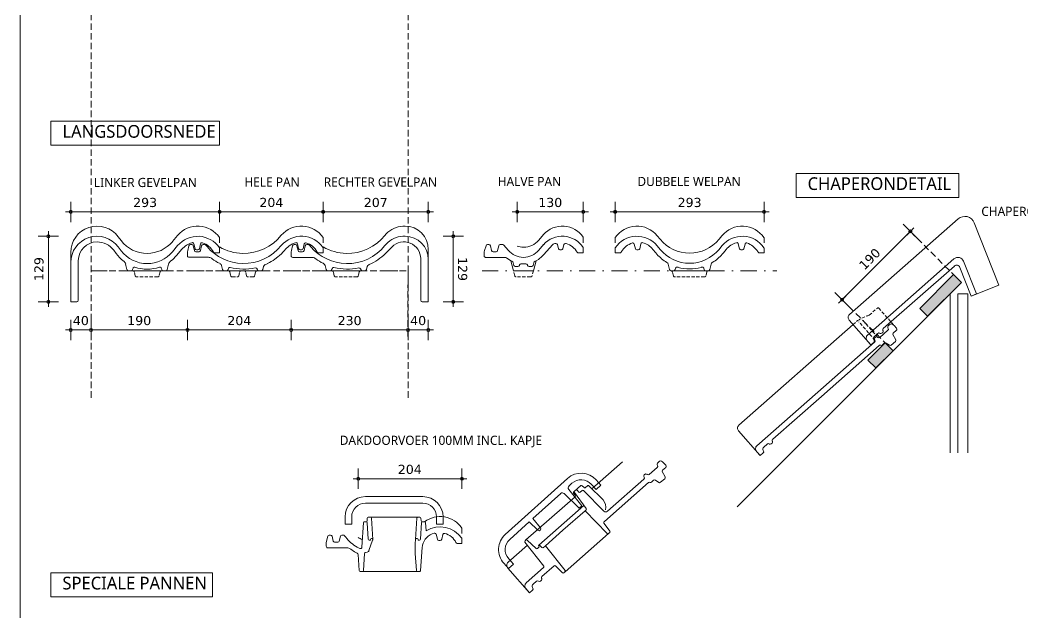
# Model space of a CAD drawing. Header units: millimetres. Extents: x -435 to 27166, y -19117 to 26500.
# Drawn here: x 16236 to 18210, y 18336 to 19503 of the extents above; entities that cross this region are included whole.
import ezdxf

# ---------------------------------------------------------------- set-up
doc = ezdxf.new("R2010")
doc.units = ezdxf.units.MM
for name, pattern in [('IMPORT-DASHDOT', [63.5, 31.75, -15.875, 0, -15.875]), ('IMPORT-DASHED _6_', [19.05, 12.7, -6.35]), ('IMPORT-DASHED2 _3_', [9.525, 6.35, -3.175])]:
    doc.linetypes.add(name, pattern=pattern)
for name, color, linetype, lineweight in [('ARCERING', 250, 'Continuous', 13), ('Dakpannen', 5, 'Continuous', 13), ('Hulplijnen', 10, 'IMPORT-DASHED _6_', 13), ('Maatvoering', 4, 'Continuous', 13), ('Maatvoering2', 250, 'Continuous', 13), ('Niet printen', 250, 'Continuous', 13), ('NL_MKT_TEC_CAD_OVH Klassiek_dwg', 8, 'Continuous', 13), ('TEKST', 250, 'Continuous', 13)]:
    doc.layers.add(name, color=color, linetype=linetype, lineweight=lineweight)
doc.styles.add('Trebuchet MS_1', font='trebuc.ttf', dxfattribs={"height": 25})
doc.styles.add('Trebuchet MS_2', font='trebuc.ttf', dxfattribs={"height": 18})
doc.styles.add('Verdana', font='verdana.ttf', dxfattribs={"height": 18})

# ---------------------------------------------------------------- blocks, each defined once
blk = doc.blocks.new('NL_MKT_TEC_CAD_OVH Klassiek_dwg_BNOVH872A$2-3211366-Details Appartement')
at = {"layer": 'Dakpannen', "color": 250}
for p, q in [((7.1, -60), (10.4, -11.8)), ((12.5, -9.9), (15.4, -9.9)), ((17.4, -11.9), (19.5, -44.4)), ((122.5, -44.4), (124.6, -11.8)), ((126.6, -9.9), (130.6, -9.9)), ((132.6, -11.8), (133.7, -27.8)), ((-57.3, -36.4), (-54.6, -36.4)), ((-51.7, -38.7), (-49.4, -48.1)), ((-37.4, -48.1), (-35.2, -38.7)), ((-32.3, -36.4), (-29.2, -36.4)), ((-26.9, -37.5), (-24.6, -40.4)), ((155.7, -44.6), (153.3, -34.8)), ((166.6, -35.1), (164.3, -44.6)), ((-46.5, -50.4), (-40.4, -50.4)), ((21.5, -46.3), (22.8, -46.3)), ((25.9, -43.2), (26.8, -43.2)), ((114.6, -43.2), (116.2, -43.2)), ((119.3, -46.3), (120.5, -46.3)), ((161.4, -46.9), (158.6, -46.9)), ((-21.9, -61.4), (-60, -61.4)), ((-2.3, -60.2), (2.9, -62.5)), ((1.5, -106), (-0.5, -74.6)), ((12.4, -72.6), (10.1, -106.1)), ((17.7, -69.7), (13.8, -70.8)), ((8.1, -107.9), (3.5, -107.9)), ((120.7, -107.9), (116.5, -107.9))]:
    blk.add_line(p, q, dxfattribs=at)
at = {"layer": 'Dakpannen', "color": 10}
for p, q in [((17.4, -8), (17.7, -3)), ((25.8, -3), (28.4, -44.7)), ((112.6, -45.1), (115.2, -3)), ((117.3, -1.2), (121.3, -1.2)), ((123.3, -3.2), (123.6, -8)), ((125.6, -9.9), (126.6, -9.9)), ((204, -22.6), (204, -32.9)), ((8.1, -107.9), (116.5, -107.9))]:
    blk.add_line(p, q, dxfattribs=at)
at = {"layer": 'Dakpannen', "color": 10, "flags": 128}
blk.add_lwpolyline([(19.7, -1.2), (23.8, -1.2), (117.2, -1.2)], dxfattribs=at)
at = {"layer": 'Dakpannen', "color": 250, "flags": 128}
for points in [[(-63, -58.4), (-63, -50.8), (-60.2, -38.7)], [(28.4, -44.7), (28.4, -46), (28.2, -46.6), (21.1, -66.6)], [(114.5, -106.1), (112.3, -72.5), (112.3, -52.9), (112.6, -45.1)], [(126.3, -56.5), (125.7, -60.9), (122.8, -106)], [(204, -42.6), (204, -52.9), (194.9, -52.9)], [(-2.1, -72.2), (-7.4, -69.2), (-14.8, -64.2), (-16, -63.4)]]:
    blk.add_lwpolyline(points, dxfattribs=at)
at = {"layer": 'Dakpannen', "color": 10}
for centre, radius, start, end in [((161.1, -51.8), 51.9, 34.2793, 126.2749), ((15.4, -7.9), 2, 270.0769, 356.3992), ((19.7, -3.2), 2, 90, 176.3958), ((23.8, -3.2), 2, 3.5398, 90), ((117.2, -3.2), 2, 86.3308, 176.3309), ((121.3, -3.2), 2, 360, 90), ((125.6, -7.9), 2, 183.6025, 270), ((47.5, 41.4), 95.1, 240.0248, 245.4251)]:
    blk.add_arc(centre, radius, start, end, dxfattribs=at)
at = {"layer": 'Dakpannen', "color": 250}
for centre, radius, start, end in [((12.4, -11.9), 2, 86.1907, 176.1907), ((15.4, -11.9), 2, 360, 90), ((126.6, -11.9), 2, 90, 176.315), ((130.6, -11.9), 2, 3.6042, 90), ((-57.3, -39.4), 3, 90, 166.4286), ((-54.6, -39.4), 3, 13.5716, 90), ((-32.3, -39.4), 3, 90, 166.4286), ((-29.2, -39.4), 3, 39.0213, 90), ((157, -63.1), 31.3, 103.3812, 167.7528), ((161.1, -71.8), 51.8, 34.2098, 121.9675), ((150.4, -35.6), 3, 13.6579, 103.658), ((169.5, -35.8), 2.96, 78.0215, 168.0206), ((161.8, -65.4), 33.6, 25.1753, 75.5787), ((-60, -58.4), 3, 180, 270.0001), ((-46.5, -47.4), 3, 193.5714, 270), ((-40.4, -47.4), 3, 270, 346.428), ((42.4, 12.6), 85.4, 218.3215, 238.3959), ((21.5, -44.3), 2, 183.6832, 270), ((22.8, -44.7), 1.56, 269.9999, 0), ((25.9, -44.7), 1.56, 90.0001, 179.9999), ((26.8, -44.7), 1.56, 360, 90.0001), ((114.6, -45.2), 2, 87.2537, 177.2538), ((116.2, -44.7), 1.56, 360, 90), ((119.3, -44.7), 1.56, 180, 270.0001), ((120.5, -44.3), 2, 270, 356.317), ((158.6, -43.9), 3, 193.6579, 270), ((161.4, -43.9), 3, 270, 346.4286), ((194.9, -49.9), 3, 204.7141, 269.9999), ((-21.9, -71.4), 10, 53.3125, 90), ((-3.5, -74.8), 3, 3.6487, 61.0863), ((4.2, -59.8), 3, 244.6111, 356.1327), ((14.3, -72.7), 2, 105.3425, 176.1434), ((16.4, -64.9), 5, 285.3432, 340.3645), ((3.5, -105.9), 2, 183.6008, 270), ((8.1, -105.9), 2, 270, 356.1469), ((116.5, -105.9), 2, 183.6359, 270), ((120.8, -105.9), 2, 266.4201, 356.4202)]:
    blk.add_arc(centre, radius, start, end, dxfattribs=at)
blk = doc.blocks.new('NL_MKT_TEC_CAD_OVH Klassiek_dwg_BNOVH000A$2-3211368-Details Appartement')
at = {"layer": 'Dakpannen', "color": 250}
for p, q in [((-62.5, -48.1), (-60.2, -38.7)), ((-57.3, -36.4), (-54.7, -36.4)), ((-51.7, -38.7), (-49.5, -48.1)), ((-37.5, -48.1), (-35.2, -38.7)), ((-32.3, -36.4), (-29.3, -36.4)), ((-27, -37.5), (-24.6, -40.4)), ((140.1, -36.6), (138.9, -37.5)), ((155.6, -43.9), (153.3, -34.8)), ((166.6, -35.1), (164.3, -44.6)), ((-63, -58.4), (-63, -52.8)), ((-46.5, -50.4), (-40.4, -50.4)), ((130.1, -45.3), (128, -47.9)), ((161.3, -46.9), (158.6, -46.9)), ((-22, -61.4), (-60, -61.4)), ((5.9, -85.6), (3.8, -77.2)), ((94.8, -73.6), (89.6, -75.9)), ((114.7, -60.7), (108.7, -65.3)), ((14.1, -87.9), (8.8, -87.9)), ((17.5, -83.4), (17, -85.6)), ((74.1, -85.6), (73.8, -84.4)), ((82.3, -87.9), (77, -87.9)), ((86.7, -79.3), (85.2, -85.6))]:
    blk.add_line(p, q, dxfattribs=at)
at = {"layer": 'Dakpannen', "color": 10}
for p, q in [((204, -22.6), (204, -32.9)), ((77, -87.9), (14.1, -87.9))]:
    blk.add_line(p, q, dxfattribs=at)
at = {"layer": 'Dakpannen', "color": 10, "linetype": 'IMPORT-DASHED2 _3_'}
for p, q in [((20.1, -90.2), (21.9, -97.6)), ((38.1, -97.6), (39.9, -90.2)), ((53, -97.6), (51.2, -90.2)), ((71, -90.2), (69.2, -97.6)), ((24.8, -99.9), (35.2, -99.9)), ((66.3, -99.9), (55.9, -99.9))]:
    blk.add_line(p, q, dxfattribs=at)
at = {"layer": 'Dakpannen', "color": 250, "flags": 128}
for points in [[(204, -42.6), (204, -52.9), (194.9, -52.9)], [(1.2, -73.9), (-0.4, -73.1), (-3.8, -71.3), (-7.5, -69.2), (-11.4, -66.7), (-14.7, -64.4), (-16, -63.4)]]:
    blk.add_lwpolyline(points, dxfattribs=at)
at = {"layer": 'Dakpannen', "color": 10}
for centre, radius, start, end in [((161.1, -51.8), 51.9, 34.2794, 139.5296), ((47.5, 41.4), 95, 268.8273, 321.2023), ((47.5, 41.4), 95.1, 240.0247, 268.8273)]:
    blk.add_arc(centre, radius, start, end, dxfattribs=at)
at = {"layer": 'Dakpannen', "color": 250}
for centre, radius, start, end in [((-57.3, -39.4), 3, 90, 166.4286), ((-54.7, -39.4), 3, 13.5714, 90), ((-32.3, -39.4), 3, 90, 166.4286), ((-29.3, -39.4), 3, 39.0213, 90), ((47.5, 21.4), 95, 268.8273, 321.2023), ((161.1, -71.8), 51.9, 34.2794, 139.5296), ((160, -70.1), 38.8, 122.8883, 140.3961), ((156.1, -61.4), 29.4, 102.6454, 122.8883), ((150.4, -35.5), 3, 13.5714, 103.5715), ((169.5, -35.8), 2.96, 78.0232, 168.0233), ((161.7, -65.4), 33.6, 25.1753, 75.5787), ((-43, -52.8), 20, 166.4283, 180), ((-60, -58.4), 3, 180, 270.0001), ((-46.5, -47.4), 3, 193.5714, 270), ((-40.4, -47.4), 3, 270, 346.428), ((47.5, 21.4), 95, 220.5734, 268.8274), ((64.3, 4.8), 82.6, 307.558, 320.396), ((158.6, -43.9), 3, 180, 270), ((161.3, -43.9), 3, 270, 346.4286), ((194.9, -49.9), 3, 204.7141, 269.9999), ((-22, -71.4), 10, 53.3125, 90), ((-1, -78.4), 5, 13.5704, 63.7315), ((91.6, -80.4), 5, 113.8303, 166.4278), ((67.4, -11.7), 67.6, 293.8314, 307.558), ((8.8, -84.9), 3, 193.5714, 270.0001), ((14.1, -84.9), 3, 269.9999, 346.4286), ((20.4, -84.1), 2.92, 74.7589, 166.4307), ((47.5, 21.4), 106, 255.5692, 268.949), ((47.5, 21.5), 106.1, 268.9402, 282.3241), ((70.9, -85.1), 3, 13.5714, 103.5709), ((77, -84.9), 3, 193.5714, 270.0001), ((82.3, -84.9), 3, 269.9999, 346.4286)]:
    blk.add_arc(centre, radius, start, end, dxfattribs=at)
at = {"layer": 'Dakpannen', "color": 10, "linetype": 'IMPORT-DASHED2 _3_'}
for centre, start, end in [((17.2, -90.9), 13.5714, 90), ((24.8, -96.9), 193.572, 270), ((35.2, -96.9), 270, 346.4286), ((42.8, -90.9), 90, 166.4286), ((48.2, -90.9), 13.5714, 90), ((55.9, -96.9), 193.5714, 270.0001), ((66.3, -96.9), 270, 346.428), ((73.9, -90.9), 90, 166.4286)]:
    blk.add_arc(centre, 3, start, end, dxfattribs=at)
blk = doc.blocks.new('NL_MKT_TEC_CAD_OVH Klassiek_dwg_BNOVH708A$2-3211370-Details Appartement')
at = {"layer": 'Dakpannen', "color": 10}
for p, q in [((160.1, -30.6), (170.5, -18.4)), ((53.5, -20.9), (59.2, -28.5)), ((253, -22.7), (253, -32.9)), ((-40, -149), (-40, -51.9)), ((142, -88), (79, -88))]:
    blk.add_line(p, q, dxfattribs=at)
at = {"layer": 'Dakpannen', "color": 250}
for p, q in [((160.1, -50.6), (170.5, -38.4)), ((204.7, -44.6), (202.3, -34.7)), ((215.7, -34.8), (213.3, -44.6)), ((49.5, -53.9), (44.7, -47.5)), ((53.5, -40.9), (59.2, -48.5)), ((178.9, -45.5), (168.5, -57.8)), ((210.4, -46.9), (207.6, -46.9)), ((-25, -67.9), (-25, -146)), ((64.5, -69.1), (63.5, -68.3)), ((70.8, -85.7), (68.2, -74.7)), ((152.8, -74.8), (150.2, -85.7)), ((157.3, -68.5), (156.6, -69.1)), ((79, -88), (73.8, -88)), ((82.7, -82.5), (81.9, -85.7)), ((139.1, -85.7), (138.3, -82.5)), ((147.2, -88), (142, -88))]:
    blk.add_line(p, q, dxfattribs=at)
at = {"layer": 'Dakpannen', "color": 10, "linetype": 'IMPORT-DASHED2 _3_'}
for p, q in [((86.8, -97.7), (85.1, -90.3)), ((135.9, -90.3), (134.2, -97.7)), ((131.2, -100), (89.8, -100))]:
    blk.add_line(p, q, dxfattribs=at)
at = {"layer": 'Dakpannen', "color": 250, "flags": 128}
for points in [[(253, -42.7), (253, -52.9), (243.7, -52.9)], [(-28, -149), (-40, -149), (-40, -71.9)]]:
    blk.add_lwpolyline(points, dxfattribs=at)
at = {"layer": 'Dakpannen', "color": 10}
for centre, radius, start, end in [((210.1, -51.9), 51.9, 34.2249, 139.767), ((11.9, -51.9), 51.9, 36.6085, 179.9854), ((110.5, 11.3), 65, 217.8294, 269.9986), ((110.5, 11.3), 65, 270, 319.7668)]:
    blk.add_arc(centre, radius, start, end, dxfattribs=at)
at = {"layer": 'Dakpannen', "color": 250}
for centre, radius, start, end in [((11.9, -71.9), 51.9, 36.6082, 179.9855), ((11.9, -67.9), 36.9, 90.0001, 179.9994), ((11.9, -71.9), 40.9, 36.5889, 90.0061), ((210.1, -71.9), 51.9, 34.2251, 139.7672), ((210.1, -71.9), 40.9, 106.0943, 139.7672), ((199.5, -35.4), 2.89, 13.5723, 104.0479), ((218.5, -35.4), 2.8, 74.833, 166.464), ((208.1, -67.9), 36.8, 26.7829, 72.5348), ((110.5, -8.7), 75.9, 216.571, 231.7583), ((110.5, -8.7), 65, 217.8292, 269.9986), ((110.5, -8.7), 65, 270, 319.7668), ((110.5, -8.7), 76, 308.0171, 319.7671), ((207.6, -43.9), 3, 193.5714, 270), ((210.4, -43.9), 3, 270.0022, 346.4309), ((243.7, -49.9), 3, 206.5036, 270), ((58.5, -77), 10, 13.5719, 52.7826), ((162.5, -77.1), 10, 126.3115, 166.4287), ((73.8, -85), 3, 193.5737, 270.0001), ((79, -85), 3, 270, 346.4258), ((85.3, -83.1), 2.63, 70.217, 166.4296), ((110.5, -8.7), 76, 251.3227, 270.0004), ((110.5, -8.7), 76, 269.9997, 288.6784), ((135.7, -83.1), 2.63, 13.5696, 109.7798), ((142, -85), 3, 193.572, 270), ((147.2, -85), 3, 269.9977, 346.4263), ((-28, -146), 3, 270, 0)]:
    blk.add_arc(centre, radius, start, end, dxfattribs=at)
at = {"layer": 'Dakpannen', "color": 10, "linetype": 'IMPORT-DASHED2 _3_'}
for centre, start, end in [((82.1, -91), 13.5691, 89.9978), ((89.8, -97), 193.5714, 270.0001), ((131.2, -97), 269.9977, 346.4257), ((138.9, -91), 90, 166.4286)]:
    blk.add_arc(centre, 3, start, end, dxfattribs=at)
blk = doc.blocks.new('NL_MKT_TEC_CAD_OVH Klassiek_dwg_BNOVH709A$2-3211371-Details Appartement')
at = {"layer": 'Dakpannen', "color": 10}
for p, q in [((157.1, 0), (161.1, 0)), ((121.6, -18.2), (124.2, -15.4)), ((207, -45.9), (207, -149)), ((77.1, -88), (14.1, -88))]:
    blk.add_line(p, q, dxfattribs=at)
at = {"layer": 'Dakpannen', "color": 250}
for p, q in [((-62.4, -48.2), (-60.2, -38.8)), ((-57.3, -36.5), (-54.6, -36.5)), ((-51.7, -38.8), (-49.4, -48.2)), ((-37.4, -48.2), (-35.2, -38.8)), ((-32.3, -36.5), (-29.2, -36.5)), ((-26.9, -37.6), (-24.6, -40.5)), ((121.6, -38.2), (124.2, -35.4)), ((157.1, -20), (161.1, -20)), ((-63, -58.5), (-63, -52.9)), ((-46.5, -50.5), (-40.4, -50.5)), ((135.5, -40.8), (122.7, -53.7)), ((-21.9, -61.5), (-60, -61.5)), ((5.9, -85.7), (3.9, -77.3)), ((90.4, -75.6), (89.6, -75.9)), ((192, -146), (192, -64)), ((14.1, -88), (8.8, -88)), ((17.6, -83.5), (17, -85.7)), ((74.1, -85.7), (73.8, -84.4)), ((82.3, -88), (77.1, -88)), ((86.8, -79.3), (85.2, -85.7))]:
    blk.add_line(p, q, dxfattribs=at)
at = {"layer": 'Dakpannen', "color": 10, "linetype": 'IMPORT-DASHED2 _3_'}
for p, q in [((21.9, -97.7), (20.1, -90.3)), ((71, -90.3), (69.2, -97.7)), ((66.3, -100), (24.8, -100))]:
    blk.add_line(p, q, dxfattribs=at)
at = {"layer": 'Dakpannen', "color": 250, "flags": 128}
for points in [[(1.2, -74), (-0.3, -73.2), (-3.8, -71.4), (-7.4, -69.3), (-11.4, -66.7), (-14.6, -64.4), (-16, -63.5)], [(207, -65.9), (207, -149), (195, -149)]]:
    blk.add_lwpolyline(points, dxfattribs=at)
at = {"layer": 'Dakpannen', "color": 10}
for centre, radius, start, end in [((161.1, -45.9), 45.9, 360, 90), ((47.6, 41.3), 95, 268.8273, 321.2022), ((159.2, -47.5), 47.5, 92.5496, 137.5497), ((47.6, 41.3), 95, 239.9402, 268.8274)]:
    blk.add_arc(centre, radius, start, end, dxfattribs=at)
at = {"layer": 'Dakpannen', "color": 250}
for centre, radius, start, end in [((-57.3, -39.5), 3, 89.9977, 166.4263), ((-54.6, -39.5), 3, 13.5714, 90), ((-32.3, -39.5), 3, 89.9977, 166.4263), ((-29.2, -39.5), 3, 39.0213, 90), ((47.6, 21.3), 95, 268.8273, 321.2022), ((159.2, -67.5), 47.5, 92.5496, 137.5497), ((159, -64), 33, 360, 135.3258), ((161.1, -65.9), 45.9, 360, 90), ((-43, -52.9), 20, 166.4283, 180), ((-60, -58.5), 3, 180, 270.0001), ((-46.5, -47.5), 3, 193.5691, 269.9978), ((-40.4, -47.5), 3, 270, 346.428), ((47.6, 21.3), 95, 220.5734, 268.8274), ((51.6, 16.7), 100.1, 292.8256, 315.3257), ((-21.9, -71.5), 10, 53.3125, 90), ((-1, -78.5), 5, 13.5691, 63.7301), ((91.6, -80.5), 5, 113.8303, 166.4278), ((8.8, -85), 3, 193.5714, 270.0001), ((14.1, -85), 3, 269.9977, 346.4263), ((20.4, -84.2), 2.92, 74.7579, 166.4346), ((47.6, 21.3), 106, 255.5692, 268.949), ((47.6, 21.4), 106.1, 268.9528, 282.3361), ((70.9, -85.2), 3, 13.5692, 103.1405), ((77.1, -85), 3, 193.5737, 270), ((82.3, -85), 3, 270, 346.4262), ((195, -146), 3, 180, 270)]:
    blk.add_arc(centre, radius, start, end, dxfattribs=at)
at = {"layer": 'Dakpannen', "color": 10, "linetype": 'IMPORT-DASHED2 _3_'}
for centre, start, end in [((17.2, -91), 13.5737, 90.0023), ((24.8, -97), 193.5714, 270.0001), ((66.3, -97), 269.9977, 346.4257), ((73.9, -91), 90, 166.4286)]:
    blk.add_arc(centre, 3, start, end, dxfattribs=at)
blk = doc.blocks.new('NL_MKT_TEC_CAD_OVH Klassiek_dwg_BNOVH801A$2-3211372-Details Appartement')
at = {"layer": 'Dakpannen', "color": 10}
for p, q in [((42.5, -27.6), (51.9, -16.5)), ((130, -22), (130, -32.9))]:
    blk.add_line(p, q, dxfattribs=at)
at = {"layer": 'Dakpannen', "color": 250}
for p, q in [((-58.6, -36.5), (-55.8, -36.5)), ((-52.9, -38.8), (-50.6, -48.2)), ((-38.6, -48.2), (-36.3, -38.8)), ((-33.4, -36.5), (-28.6, -36.5)), ((-26.4, -37.5), (-17.8, -47.6)), ((42.5, -47.6), (51.9, -36.5)), ((69.6, -36.7), (52.4, -56.1)), ((76.3, -34.1), (75.3, -34.1)), ((81.2, -44.6), (79.2, -36.4)), ((91.8, -36.4), (89.8, -44.6)), ((96.4, -34.4), (95.3, -34.1)), ((-47.7, -50.5), (-41.5, -50.5)), ((86.9, -46.9), (84.1, -46.9)), ((-24, -61.5), (-62.2, -61.5)), ((-6.7, -77.2), (-7.8, -72.5)), ((4.6, -76.5), (4.4, -77.2)), ((20.3, -77.2), (20.1, -76.5)), ((32.5, -72.5), (31.4, -77.2)), ((1.5, -79.5), (-3.8, -79.5)), ((28.5, -79.5), (23.2, -79.5))]:
    blk.add_line(p, q, dxfattribs=at)
at = {"layer": 'Dakpannen', "color": 10, "linetype": 'IMPORT-DASHED2 _3_'}
for p, q in [((-4.8, -97.7), (-7.3, -88)), ((32, -88), (29.4, -97.7)), ((25.8, -99.9), (-1.9, -100))]:
    blk.add_line(p, q, dxfattribs=at)
at = {"layer": 'Dakpannen', "color": 250, "flags": 128}
for points in [[(-65.2, -58.5), (-65.2, -50.5), (-64.5, -48.3), (-61.4, -38.6)], [(130, -42), (130, -52.9), (120.8, -52.9)], [(-10.5, -69.2), (-12.4, -68.3), (-15.3, -66.6), (-18.5, -64.4), (-20.9, -62.5)], [(17, -74.2), (12.3, -74.2), (7.4, -74.2)], [(44.6, -63.4), (41.7, -65.5), (37.1, -68.2), (35.2, -69.2)]]:
    blk.add_lwpolyline(points, dxfattribs=at)
at = {"layer": 'Dakpannen', "color": 10, "flags": 128}
blk.add_lwpolyline([(37.1, -68.2), (32, -88), (-7.3, -88), (-12.4, -68.3)], dxfattribs=at)
at = {"layer": 'Dakpannen', "color": 10}
for centre, radius, start, end in [((88.8, -49.2), 49.3, 33.4137, 138.5546), ((12.3, -1.9), 39.5, 251.8077, 270), ((12.3, -1.9), 39.6, 270, 319.5497)]:
    blk.add_arc(centre, radius, start, end, dxfattribs=at)
at = {"layer": 'Dakpannen', "color": 250}
for centre, radius, start, end in [((-58.6, -39.5), 3, 89.9989, 162.6267), ((-55.8, -39.5), 3, 13.572, 90), ((-33.4, -39.5), 3, 89.9977, 166.4263), ((-28.6, -39.5), 3, 40.4494, 90), ((88.8, -69.2), 49.3, 33.4137, 138.5546), ((75.3, -41.7), 7.57, 90, 138.4575), ((76.3, -37.1), 3, 13.5737, 90.0023), ((94.7, -37.1), 3, 80.1337, 166.4283), ((86.7, -69.3), 36.2, 29.5311, 74.4916), ((-62.2, -58.5), 3, 180, 270.0001), ((-47.7, -47.5), 3, 193.5691, 269.9978), ((-41.5, -47.5), 3, 270, 346.4286), ((12.3, -21.9), 39.6, 220.4503, 270), ((12.3, -21.9), 39.6, 270, 319.5497), ((8.7, -17.3), 58.4, 307.8714, 318.4567), ((84.1, -43.9), 3, 193.5714, 270.0001), ((86.9, -43.9), 3, 270.0022, 346.4309), ((120.8, -49.9), 3, 209.4898, 270), ((-24, -66.5), 5, 52.2197, 90.0004), ((-12.7, -73.7), 5, 13.5718, 63.9802), ((-3.8, -76.5), 3, 193.5714, 270.0001), ((1.5, -76.5), 3, 270.0046, 346.4308), ((7.4, -77.2), 2.93, 90, 166.429), ((17.2, -77.2), 2.94, 13.574, 95.5201), ((23.2, -76.5), 3, 193.5714, 270.0001), ((28.5, -76.5), 3, 270.0022, 346.4309), ((37.4, -73.6), 5, 116.5106, 166.4285)]:
    blk.add_arc(centre, radius, start, end, dxfattribs=at)
at = {"layer": 'Dakpannen', "color": 10, "linetype": 'IMPORT-DASHED2 _3_'}
for centre, start, end in [((-1.9, -97), 194.4666, 270), ((26.5, -97), 255.5312, 345.5323)]:
    blk.add_arc(centre, 3, start, end, dxfattribs=at)
blk = doc.blocks.new('NL_MKT_TEC_CAD_OVH Klassiek_dwg_BNOVH805A$2-3211373-Details Appartement')
at = {"layer": 'Dakpannen', "color": 10}
for p, q in [((88.5, -25.8), (82.8, -18.8)), ((204.5, -25.8), (210.2, -18.8)), ((0, -22.7), (0, -32.9)), ((293, -22.7), (293, -32.9)), ((115, -88), (178, -88))]:
    blk.add_line(p, q, dxfattribs=at)
at = {"layer": 'Dakpannen', "color": 250}
for p, q in [((37.4, -35.2), (39.7, -44.6)), ((48.3, -44.6), (50.7, -34.8)), ((88.5, -45.8), (82.8, -38.8)), ((204.5, -45.8), (210.2, -38.8)), ((244.7, -44.6), (242.3, -34.8)), ((255.6, -35.2), (253.3, -44.6)), ((11.5, -51.4), (12.4, -49.9)), ((42.6, -46.9), (45.4, -46.9)), ((74.4, -45.9), (80, -52.7)), ((218.6, -45.9), (213, -52.7)), ((250.4, -46.9), (247.6, -46.9)), ((281.5, -51.4), (280.6, -49.9)), ((99, -69.9), (102, -71.7)), ((104.2, -74.7), (106.8, -85.7)), ((188.8, -74.7), (186.2, -85.7)), ((194, -69.9), (191, -71.7)), ((109.8, -88), (115, -88)), ((117.9, -85.7), (118.6, -82.9)), ((122.4, -80.7), (123.8, -81.1)), ((170.6, -80.7), (169.2, -81.1)), ((175.1, -85.7), (174.4, -82.9)), ((183.2, -88), (178, -88))]:
    blk.add_line(p, q, dxfattribs=at)
at = {"layer": 'Dakpannen', "color": 10, "linetype": 'IMPORT-DASHED2 _3_'}
for p, q in [((114.5, -97.7), (112.7, -90.3)), ((180.3, -90.3), (178.5, -97.7)), ((175.6, -100), (117.4, -100))]:
    blk.add_line(p, q, dxfattribs=at)
at = {"layer": 'Dakpannen', "color": 250, "flags": 128}
for points in [[(0, -42.7), (0, -52.9), (8.9, -52.9)], [(293, -42.7), (293, -52.9), (284.1, -52.9)]]:
    blk.add_lwpolyline(points, dxfattribs=at)
at = {"layer": 'Dakpannen', "color": 10}
for centre, radius, start, end in [((42.9, -51.8), 51.8, 39.5615, 145.7902), ((250.1, -51.8), 51.8, 34.2098, 140.4385), ((146.5, 21.8), 75, 219.3892, 270), ((146.5, 21.8), 75, 270.0002, 320.6109)]:
    blk.add_arc(centre, radius, start, end, dxfattribs=at)
at = {"layer": 'Dakpannen', "color": 250}
for centre, radius, start, end in [((42.9, -71.8), 51.8, 39.5615, 145.7902), ((46.9, -71.8), 40.8, 108.6321, 147.5599), ((34.6, -35.9), 2.85, 13.564, 106.5251), ((53.6, -35.5), 2.97, 75.8668, 166.4309), ((42.9, -71.8), 40.8, 39.389, 73.7597), ((250.1, -71.8), 51.8, 34.2098, 140.4385), ((250.1, -71.8), 40.8, 106.2408, 140.6088), ((239.4, -35.5), 2.97, 13.5702, 104.1343), ((258.4, -35.9), 2.85, 73.476, 166.4247), ((246.1, -71.8), 40.8, 32.4403, 71.3681), ((8.9, -49.9), 3, 270, 329.9912), ((42.6, -43.9), 3, 193.5714, 270), ((45.4, -43.9), 3, 270, 346.4286), ((146.5, 1.8), 86, 219.3891, 236.5028), ((146.5, 1.8), 75, 219.3891, 269.9998), ((146.5, 1.8), 75, 270, 320.6108), ((146.5, 1.8), 86, 303.497, 320.6107), ((247.6, -43.9), 3, 193.5714, 270.0001), ((250.4, -43.9), 3, 270, 346.4286), ((284.1, -49.9), 3, 210.0088, 270), ((99.3, -75.9), 5, 13.5694, 57.8844), ((193.7, -75.9), 5, 122.1108, 166.4258), ((109.8, -85), 3, 193.5714, 270), ((115, -85), 3, 270, 346.4286), ((121.5, -83.6), 3, 73.2866, 166.4274), ((146.5, 1.8), 86, 254.6682, 270.0001), ((146.5, 1.8), 86, 269.9999, 285.3318), ((171.5, -83.6), 3, 13.5715, 106.7123), ((178, -85), 3, 193.5714, 270.0001), ((183.2, -85), 3, 270, 346.4286)]:
    blk.add_arc(centre, radius, start, end, dxfattribs=at)
at = {"layer": 'Dakpannen', "color": 10, "linetype": 'IMPORT-DASHED2 _3_'}
for centre, start, end in [((109.8, -91), 13.5715, 90.0005), ((117.4, -97), 193.5714, 270.0001), ((175.6, -97), 269.9989, 346.4275), ((183.2, -91), 90, 166.4286)]:
    blk.add_arc(centre, 3, start, end, dxfattribs=at)
blk = doc.blocks.new('NL_MKT_TEC_CAD_OVH Klassiek_dwg_BNOVH872B$2-3211374-Details Appartement')
at = {"layer": 'Dakpannen', "color": 250}
for p, q in [((52.1, -55.2), (59.4, 4.3)), ((61.5, 6), (63.6, 5.9)), ((65.5, 3.9), (66, -20.1)), ((191.6, -34.3), (197.1, 4.3)), ((199.3, 6), (202.1, 5.9)), ((204, 3.9), (204, -1.1)), ((205.9, -3.1), (210.8, -3.5)), ((212.7, -5.5), (212.5, -62.7)), ((67.9, -22.1), (71.5, -22.3)), ((73.2, -20.8), (73.2, -20.3)), ((75.3, -20.4), (75.4, -27.1)), ((4.6, -54.2), (50, -57.1)), ((6.7, -69.3), (6.1, -71.1)), ((21.3, -66.3), (12.2, -65.7)), ((24.1, -69.2), (24, -68.7)), ((29.2, -71.8), (26.9, -71.6)), ((32.3, -69.3), (32.2, -69.7)), ((67.1, -69.2), (35.4, -67.2)), ((69, -90.8), (69, -71.2)), ((314.6, -84.9), (198.7, -77.5)), ((217.1, -67.7), (312.6, -73.7)), ((315.7, -71.6), (316.1, -70.2)), ((319.1, -68.1), (320.5, -68.2)), ((323.3, -70.7), (323.5, -72.1)), ((326.3, -74.6), (347.5, -75.9)), ((350.6, -73.8), (351, -72.4)), ((354.1, -70.3), (359.4, -70.7)), ((73.6, -92.9), (70.9, -92.8)), ((195.5, -80.3), (193.1, -98.7)), ((324.5, -88.8), (318.6, -88.4)), ((328.6, -98.8), (327.3, -91.3)), ((348.7, -88.7), (345.2, -99.9)), ((359.2, -87.7), (350.9, -87.2)), ((191, -100.4), (187.5, -100.2)), ((342.2, -102), (331.4, -101.3))]:
    blk.add_line(p, q, dxfattribs=at)
at = {"layer": 'Dakpannen', "color": 10}
for p, q in [((63.6, 5.9), (192.4, -2.3)), ((194.5, -0.5), (195.1, 4.4)), ((197.2, 6.3), (215.9, 5)), ((217.7, 3), (217.7, -2)), ((-4.6, -72.6), (-0.5, -8)), ((8, -0.5), (58.7, -3.7)), ((74.3, -19.3), (192.5, -26.8)), ((219.7, -4), (224.7, -4.3)), ((226.6, -6.5), (226.8, -45.7)), ((226.6, -14.4), (306.8, -19.5)), ((73.7, -93), (187.5, -100.2))]:
    blk.add_line(p, q, dxfattribs=at)
at = {"layer": 'Dakpannen', "color": 250, "flags": 128}
for points in [[(77.2, -29.1), (82.8, -29.4), (75.8, -91.2)], [(185.7, -98.2), (186.4, -36), (189.5, -36.2)], [(3.1, -73.1), (-4.6, -72.6), (-3.9, -61.7)], [(362.2, -73.2), (362.7, -75.7), (362.8, -78.1), (362.4, -84.9)]]:
    blk.add_lwpolyline(points, dxfattribs=at)
at = {"layer": 'Dakpannen', "color": 10, "flags": 128}
blk.add_lwpolyline([(82.8, -29.4), (128.7, -32.3), (186.4, -36)], dxfattribs=at)
at = {"layer": 'Dakpannen', "color": 250}
for centre, radius, start, end in [((61.4, 4), 2, 86.3712, 172.9833), ((63.5, 3.9), 2, 1.2153, 87.5273), ((199, 4.1), 2, 81.9653, 171.9654), ((202, 3.9), 2, 359.972, 86.3694), ((74.3, -20.4), 1.03, 356.478, 176.3716), ((206, -1.1), 2, 179.9721, 266.3693), ((210.7, -5.4), 2, 359.7569, 86.3694), ((68, -20.1), 2, 181.2153, 266.3694), ((71.6, -20.7), 1.56, 266.3711, 356.3688), ((77.4, -27.1), 2, 179.9738, 266.3694), ((189.6, -34.2), 2, 266.3712, 356.3712), ((4.1, -62.2), 8, 86.3698, 176.3699), ((50.1, -55.1), 2, 266.3693, 356.3694), ((3.3, -70.1), 3, 266.3699, 341.3701), ((11.8, -71.1), 5.4, 86.3702, 161.3697), ((21.1, -69.3), 3, 9.9409, 86.3699), ((27.1, -68.6), 3, 189.9419, 266.3699), ((29.3, -68.8), 3, 266.3699, 342.7982), ((35.2, -70.1), 3, 86.3699, 162.7982), ((67, -71.2), 2, 0.0384, 86.3712), ((198.5, -80.5), 3, 86.3699, 176.37), ((217.5, -62.7), 5, 179.7566, 266.3703), ((312.8, -70.7), 3, 266.37, 342.7982), ((318.9, -71.1), 3, 86.3699, 162.7982), ((320.3, -71.2), 3, 9.9419, 86.3699), ((326.5, -71.6), 3, 189.9419, 266.3699), ((347.7, -72.9), 3, 266.3701, 342.7985), ((353.9, -73.3), 3, 86.37, 162.7975), ((359.2, -73.7), 3, 9.9407, 86.3699), ((71, -90.8), 2, 180.0384, 266.3695), ((73.8, -91), 2, 263.4972, 353.4973), ((187.7, -98.2), 2, 179.2901, 266.3695), ((191.1, -98.4), 2, 266.3711, 352.7013), ((314.5, -87), 2.14, 9.4658, 86.3694), ((318.7, -86.3), 2.14, 189.4682, 266.3701), ((324.3, -91.8), 3, 10.0733, 86.3699), ((350.8, -89.3), 2.17, 86.3691, 162.7993), ((359.4, -84.7), 3, 266.3699, 356.37), ((331.6, -98.3), 3, 190.0719, 266.37), ((342.4, -99), 3, 266.3699, 342.7986)]:
    blk.add_arc(centre, radius, start, end, dxfattribs=at)
at = {"layer": 'Dakpannen', "color": 10}
for centre, radius, start, end in [((197.1, 4.3), 1.95, 85.0024, 177.19), ((215.7, 3), 2, 359.972, 86.3694), ((7.5, -8.5), 8, 86.3698, 176.3699), ((192.5, -0.3), 2, 266.3712, 352.7665), ((219.7, -2), 2, 179.972, 269.9721), ((224.6, -6.3), 2, 356.3693, 86.3694), ((207.9, -45.8), 18.9, 297.0911, 0.2967)]:
    blk.add_arc(centre, radius, start, end, dxfattribs=at)
blk = doc.blocks.new('NL_MKT_TEC_CAD_OVH Klassiek_dwg_BNOVH000B$2-3211367-Details Appartement')
at = {"layer": 'Dakpannen', "color": 10}
for p, q in [((-4.6, -72.6), (-0.5, -8)), ((8, -0.5), (306.8, -19.5))]:
    blk.add_line(p, q, dxfattribs=at)
at = {"layer": 'Dakpannen', "color": 10, "linetype": 'IMPORT-DASHED2 _3_'}
for p, q in [((306.8, -19.5), (318.9, -20.2)), ((315.7, -71.6), (318.7, -24)), ((323.5, -72.1), (326.5, -24.5)), ((342.6, -28.9), (363.8, -30.2)), ((365.7, -32.3), (362.9, -75.8))]:
    blk.add_line(p, q, dxfattribs=at)
at = {"layer": 'Dakpannen', "color": 250}
for p, q in [((6.7, -69.3), (6.1, -71.1)), ((21.3, -66.3), (12.2, -65.7)), ((24.1, -69.1), (24, -68.7)), ((29.2, -71.8), (26.9, -71.6)), ((32.3, -69.3), (32.2, -69.7)), ((315.7, -71.6), (316.1, -70.2)), ((319.1, -68.1), (320.5, -68.2)), ((323.3, -70.7), (323.5, -72.1)), ((326.3, -74.6), (347.5, -75.9)), ((350.6, -73.8), (351, -72.4)), ((354.1, -70.3), (359.4, -70.7)), ((324.5, -88.8), (318.6, -88.4)), ((328.6, -98.8), (327.3, -91.3)), ((348.7, -88.7), (345.2, -99.9)), ((359.2, -87.7), (350.9, -87.2)), ((342.2, -102), (331.4, -101.3))]:
    blk.add_line(p, q, dxfattribs=at)
at = {"layer": 'Dakpannen', "color": 250, "flags": 128}
for points in [[(4.6, -54.2), (163.7, -64.3), (312.6, -73.7)], [(3.1, -73.1), (-4.6, -72.6), (-3.9, -61.7)], [(314.6, -84.9), (162.9, -75.2), (35.4, -67.2)], [(362.2, -73.2), (362.7, -75.7), (362.8, -78.1), (362.4, -84.9)]]:
    blk.add_lwpolyline(points, dxfattribs=at)
at = {"layer": 'Dakpannen', "color": 10}
blk.add_arc((7.5, -8.5), 8, 86.3716, 176.3717, dxfattribs=at)
at = {"layer": 'Dakpannen', "color": 10, "linetype": 'IMPORT-DASHED2 _3_'}
for centre, radius, start, end in [((297, -117), 99.2, 62.6503, 77.2406), ((363.7, -32.2), 2, 356.3659, 86.366)]:
    blk.add_arc(centre, radius, start, end, dxfattribs=at)
at = {"layer": 'Dakpannen', "color": 250}
for centre, radius, start, end in [((4.1, -62.2), 8, 86.3684, 176.3685), ((3.3, -70.1), 3, 266.3767, 341.3763), ((11.8, -71.1), 5.4, 86.3616, 161.3605), ((21.1, -69.3), 3, 9.9565, 86.3847), ((27.1, -68.6), 3, 189.9373, 266.3653), ((29.3, -68.8), 3, 266.3597, 342.7882), ((35.2, -70.1), 3, 86.3653, 162.7935), ((312.8, -70.7), 3, 266.3737, 342.8022), ((318.9, -71.1), 3, 86.3803, 162.8084), ((320.3, -71.2), 3, 9.9455, 86.3737), ((326.5, -71.6), 3, 189.9302, 266.3587), ((347.7, -72.9), 3, 266.3653, 342.7937), ((353.9, -73.3), 3, 86.3641, 162.7903), ((359.2, -73.7), 3, 9.9434, 86.3737), ((314.5, -87), 2.15, 9.4865, 86.3675), ((318.7, -86.3), 2.15, 189.4646, 266.3668), ((324.3, -91.8), 3, 10.0819, 86.3797), ((350.8, -89.3), 2.17, 86.3581, 162.7861), ((359.4, -84.7), 3, 266.3778, 356.3779), ((331.6, -98.3), 3, 190.0781, 266.3739), ((342.4, -99), 3, 266.3577, 342.7862)]:
    blk.add_arc(centre, radius, start, end, dxfattribs=at)
blk = doc.blocks.new('NL_MKT_TEC_CAD_OVH Klassiek_dwg_BNOVH850B$2-3211376-Details Appartement')
at = {"layer": 'Dakpannen', "color": 10}
for p, q in [((-4.6, -72.6), (-0.5, -8)), ((8, -0.5), (292.1, -18.5))]:
    blk.add_line(p, q, dxfattribs=at)
at = {"layer": 'Dakpannen', "color": 250}
for p, q in [((4.6, -54.2), (230.6, -68.5)), ((6.7, -69.3), (6.1, -71.1)), ((21.3, -66.3), (12.2, -65.7)), ((24.1, -69.1), (24, -68.7)), ((29.2, -71.8), (26.9, -71.6)), ((32.3, -69.3), (32.2, -69.7)), ((221.4, -79), (35.4, -67.2))]:
    blk.add_line(p, q, dxfattribs=at)
at = {"layer": 'Dakpannen', "color": 10, "flags": 128}
blk.add_lwpolyline([(309.2, -46.5), (256.3, -167.4), (203.1, -144.1)], dxfattribs=at)
at = {"layer": 'Dakpannen', "color": 250, "flags": 128}
for points in [[(3.1, -73.1), (-4.6, -72.6), (-3.9, -61.7)], [(240.9, -85.3), (213.2, -148.5), (203.1, -144.1), (227.3, -88.7)]]:
    blk.add_lwpolyline(points, dxfattribs=at)
at = {"layer": 'Dakpannen', "color": 10}
for centre, radius, start, end in [((7.5, -8.5), 8, 86.3693, 176.3698), ((290.9, -38.5), 20, 336.3701, 86.3695)]:
    blk.add_arc(centre, radius, start, end, dxfattribs=at)
at = {"layer": 'Dakpannen', "color": 250}
for centre, radius, start, end in [((4.1, -62.2), 8, 86.3697, 176.37), ((3.3, -70.1), 3, 266.3679, 341.3662), ((11.8, -71.1), 5.4, 86.3699, 161.3702), ((21.1, -69.3), 3, 9.9396, 86.3711), ((27.1, -68.6), 3, 189.9405, 266.3732), ((29.3, -68.8), 3, 266.3681, 342.8), ((35.2, -70.1), 3, 86.3689, 162.8), ((220.9, -85.9), 7, 336.3706, 86.3702), ((229.9, -80.5), 12, 336.3695, 86.3699)]:
    blk.add_arc(centre, radius, start, end, dxfattribs=at)
blk = doc.blocks.new('NL_MKT_TEC_CAD_OVH Klassiek_dwg_BN000876D$2-3211377-Details Appartement')
at = {"layer": 'Dakpannen', "color": 250, "flags": 128}
for points in [[(-56.5, 54), (0, 54), (56.5, 54), (0, 54), (-56.5, 54), (0, 54), (56.5, 54)], [(-56.5, 41), (0, 41), (56.5, 41), (0, 41), (-56.5, 41), (0, 41), (56.5, 41)], [(-96.5, 14), (-96.5, 0), (-83.5, 0), (-83.5, 14), (-83.5, 0), (-96.5, 0), (-96.5, 14), (-96.5, 0), (-83.5, 0), (-83.5, 14)], [(96.5, 14), (96.5, 0), (83.5, 0), (83.5, 14), (83.5, 0), (96.5, 0), (96.5, 14), (96.5, 0), (83.5, 0), (83.5, 14)]]:
    blk.add_lwpolyline(points, dxfattribs=at)
at = {"layer": 'Dakpannen', "color": 250}
for centre, radius, start, end in [((-56.5, 14), 40, 90, 180), ((-56.5, 14), 40, 90, 180), ((-56.5, 14), 40, 90, 180), ((-56.5, 14), 27, 90, 180), ((-56.5, 14), 27, 90, 180), ((-56.5, 14), 27, 90, 180), ((56.5, 14), 40, 360, 90), ((56.5, 14), 40, 360, 90), ((56.5, 14), 40, 360, 90), ((56.5, 14), 27, 360, 90), ((56.5, 14), 27, 360, 90), ((56.5, 14), 27, 360, 90)]:
    blk.add_arc(centre, radius, start, end, dxfattribs=at)
blk = doc.blocks.new('NL_MKT_TEC_CAD_OVH Klassiek_dwg_BN000876L$2-3211378-Details Appartement')
at = {"layer": 'Dakpannen', "color": 250}
for p, q in [((207.5, 43.4), (42.7, 51.9)), ((199.2, 30.8), (206.8, 30.4))]:
    blk.add_line(p, q, dxfattribs=at)
at = {"layer": 'Dakpannen', "color": 250, "flags": 128}
for points in [[(42.1, 38.9), (93.9, 36.2), (94.1, 12.4)], [(100.9, 12.1), (103.6, 35.7), (177, 31.9)], [(181.7, 27), (182.3, -14.5), (189.2, -14.9), (194, 26.4)], [(0.7, 14), (0, 0), (13, -0.7), (13.7, 13.3)], [(232.4, 2), (231.7, -11.9), (244.7, -12.6), (245.4, 1.4)]]:
    blk.add_lwpolyline(points, dxfattribs=at)
at = {"layer": 'Dakpannen', "color": 250}
for centre, radius, start, end in [((40.7, 11.9), 40, 87.0517, 177.0518), ((205.4, 3.4), 40, 357.0518, 87.0517), ((40.7, 11.9), 27, 87.0518, 177.0519), ((176.7, 26.9), 5, 0.7134, 87.0528), ((198.9, 25.8), 5, 87.05, 173.3913), ((205.4, 3.4), 27, 357.0518, 87.0519), ((97.5, 12.5), 3.45, 180.4985, 353.6039)]:
    blk.add_arc(centre, radius, start, end, dxfattribs=at)
blk = doc.blocks.new('NL_MKT_TEC_CAD_OVH Klassiek_dwg_Maatlijn-3211395-Details Appartement')
at = {"layer": 'Maatvoering2', "color": 4, "flags": 128}
for points in [[(0, -100), (0, 0), (0, 100)], [(-50, 0), (0, 0), (50, 0)]]:
    blk.add_lwpolyline(points, dxfattribs=at)
at = {"layer": 'Maatvoering2', "color": 4}
blk.add_circle((0, 0), 15, dxfattribs=at)
blk = doc.blocks.new('NL_MKT_TEC_CAD_OVH Klassiek_dwg_Maatlijn-3211399-Details Appartement')
at = {"layer": 'Maatvoering2', "color": 4, "flags": 128}
for points in [[(0, -100), (0, 0), (0, 100)], [(-50, 0), (0, 0), (50, 0)]]:
    blk.add_lwpolyline(points, dxfattribs=at)
at = {"layer": 'Maatvoering2', "color": 4}
blk.add_circle((0, 0), 15, dxfattribs=at)
blk = doc.blocks.new('NL_MKT_TEC_CAD_OVH Klassiek_dwg-3211364-Details Appartement')
at = {"layer": 'ARCERING'}
for points in [[(1561.4, -13109.4), (1627.9, -13042.9), (1612.3, -13027.4), (1545.8, -13093.9)], [(1459.6, -13211.2), (1493.5, -13177.3), (1478, -13161.7), (1444, -13195.6)]]:
    blk.add_hatch(color=4, dxfattribs=at).paths.add_polyline_path(points)
at = {"color": 4, "lineweight": 13}
for p, q in [((104.3, -13136.4), (-85.2, -13136.4)), ((308.4, -13136.4), (104.7, -13136.4)), ((538.4, -13136.4), (308.8, -13136.4))]:
    blk.add_line(p, q, dxfattribs=at)
at = {"color": 4, "lineweight": 13, "flags": 128}
blk.add_lwpolyline([(1444, -13195.6), (1459.6, -13211.2), (1493.5, -13177.3), (1478, -13161.7)], close=True, dxfattribs=at)
at = {"layer": 'Hulplijnen', "color": 4}
for p, q in [((-85.4, -13269.8), (-85.4, -11707.9)), ((538.6, -13269.8), (538.6, -11707.9))]:
    blk.add_line(p, q, dxfattribs=at)
at = {"layer": 'Hulplijnen', "color": 130, "lineweight": 18}
for p, q in [((1527.5, -12942.5), (1612.4, -13027.4)), ((1393.1, -13076.9), (1478, -13161.7))]:
    blk.add_line(p, q, dxfattribs=at)
at = {"layer": 'Hulplijnen', "color": 4, "linetype": 'IMPORT-DASHDOT'}
for p, q in [((-85.4, -13020), (538.6, -13020)), ((684.5, -13020), (1264.5, -13020))]:
    blk.add_line(p, q, dxfattribs=at)
at = {"layer": 'Hulplijnen', "color": 4, "flags": 128}
blk.add_lwpolyline([(-85.4, -13156), (-85.4, -13020), (538.6, -13020), (538.5, -13153)], dxfattribs=at)
at = {"layer": 'Hulplijnen', "color": 4, "linetype": 'Continuous', "flags": 128}
blk.add_lwpolyline([(1545.8, -13093.9), (1612.3, -13027.4), (1627.9, -13042.9), (1561.4, -13109.4)], close=True, dxfattribs=at)
for points in [[(1186.3, -13484.5), (1605.7, -13065.1), (1605.7, -13378.2)], [(1620.7, -13378.2), (1620.7, -13065.1), (1640.7, -13065.1), (1640.7, -13378.2)]]:
    blk.add_lwpolyline(points, dxfattribs=at)
at = {"layer": 'Maatvoering'}
for p, q in [((-125.2, -12903.9), (167.4, -12903.9)), ((167.8, -12903.9), (371.4, -12903.9)), ((371.8, -12903.9), (578.4, -12903.9)), ((753.8, -12903.9), (883.4, -12903.9)), ((946.6, -12903.9), (1239.2, -12903.9)), ((1393.3, -13076.7), (1527.4, -12942.6)), ((-169.4, -12952.2), (-169.4, -13080.8)), ((627.6, -13080.8), (627.6, -12952.2)), ((-125.2, -13136.4), (-85.6, -13136.4)), ((538.8, -13136.4), (578.4, -13136.4)), ((440.9, -13429.3), (644.5, -13429.3))]:
    blk.add_line(p, q, dxfattribs=at)
at = {"layer": 'Niet printen', "color": 2, "flags": 128}
blk.add_lwpolyline([(-225, -11349.4), (3846.1, -11349.4), (3846.1, -14188.7), (-225, -14188.7)], close=True, dxfattribs=at)
at = {"layer": 'TEKST', "color": 1, "lineweight": 18, "flags": 128}
for points in [[(-164.3, -12725.6), (167.4, -12725.6), (167.4, -12772.6), (-164.3, -12772.6)], [(-164.3, -13614.8), (153.8, -13614.8), (153.8, -13661.8), (-164.3, -13661.8)]]:
    blk.add_lwpolyline(points, close=True, dxfattribs=at)
at = {"layer": 'TEKST', "color": 10, "flags": 128}
blk.add_lwpolyline([(1302.6, -12828.5), (1623, -12828.5), (1623, -12875.5), (1302.6, -12875.5)], close=True, dxfattribs=at)
for name, p, xscale, yscale, zscale, rotation in [('NL_MKT_TEC_CAD_OVH Klassiek_dwg_Maatlijn-3211395-Details Appartement', (-125.4, -12903.9), 0.2, 0.2, 0.2, 180), ('NL_MKT_TEC_CAD_OVH Klassiek_dwg_Maatlijn-3211395-Details Appartement', (167.6, -12903.9), 0.2, 0.2, 0.2, 180), ('NL_MKT_TEC_CAD_OVH Klassiek_dwg_Maatlijn-3211395-Details Appartement', (371.6, -12903.9), 0.2, 0.2, 0.2, 180), ('NL_MKT_TEC_CAD_OVH Klassiek_dwg_Maatlijn-3211395-Details Appartement', (753.6, -12903.9), 0.2, 0.2, 0.2, 180), ('NL_MKT_TEC_CAD_OVH Klassiek_dwg_Maatlijn-3211395-Details Appartement', (946.4, -12903.9), 0.2, 0.2, 0.2, 180), ('NL_MKT_TEC_CAD_OVH Klassiek_dwg_Maatlijn-3211395-Details Appartement', (1527.5, -12942.5), 0.2, 0.2, 0.2, 44.99611000004007), ('NL_MKT_TEC_CAD_OVH Klassiek_dwg_Maatlijn-3211395-Details Appartement', (-169.4, -12952), 0.2000000000000001, 0.2000000000000001, 0.2000000000000001, 90), ('NL_MKT_TEC_CAD_OVH Klassiek_dwg_Maatlijn-3211395-Details Appartement', (627.6, -12952), 0.2000000000000001, 0.2000000000000001, 0.2000000000000001, 90), ('NL_MKT_TEC_CAD_OVH Klassiek_dwg_Maatlijn-3211395-Details Appartement', (1393.1, -13076.9), 0.2, 0.2, 0.2, 224.9961100000401), ('NL_MKT_TEC_CAD_OVH Klassiek_dwg_Maatlijn-3211395-Details Appartement', (-169.4, -13081), 0.2, 0.2, 0.2, 270), ('NL_MKT_TEC_CAD_OVH Klassiek_dwg_Maatlijn-3211395-Details Appartement', (627.6, -13081), 0.2, 0.2, 0.2, 270), ('NL_MKT_TEC_CAD_OVH Klassiek_dwg_Maatlijn-3211395-Details Appartement', (-125.4, -13136.4), 0.2, 0.2, 0.2, 180), ('NL_MKT_TEC_CAD_OVH Klassiek_dwg_Maatlijn-3211399-Details Appartement', (-85.4, -13136.4), 0.2, 0.2, 0.2, 180), ('NL_MKT_TEC_CAD_OVH Klassiek_dwg_Maatlijn-3211399-Details Appartement', (104.5, -13136.4), 0.2, 0.2, 0.2, 180), ('NL_MKT_TEC_CAD_OVH Klassiek_dwg_Maatlijn-3211399-Details Appartement', (308.6, -13136.4), 0.2, 0.2, 0.2, 180), ('NL_MKT_TEC_CAD_OVH Klassiek_dwg_Maatlijn-3211395-Details Appartement', (538.6, -13136.4), 0.2, 0.2, 0.2, 180), ('NL_MKT_TEC_CAD_OVH Klassiek_dwg_Maatlijn-3211395-Details Appartement', (440.7, -13429.3), 0.2, 0.2, 0.2, 180)]:
    blk.add_blockref(name, p, dxfattribs=dict(xscale=xscale, yscale=yscale, zscale=zscale, rotation=rotation))
at = {"xscale": 0.2, "yscale": 0.2, "zscale": 0.2}
for name, p in [('NL_MKT_TEC_CAD_OVH Klassiek_dwg_Maatlijn-3211395-Details Appartement', (167.6, -12903.9)), ('NL_MKT_TEC_CAD_OVH Klassiek_dwg_Maatlijn-3211395-Details Appartement', (371.6, -12903.9)), ('NL_MKT_TEC_CAD_OVH Klassiek_dwg_Maatlijn-3211395-Details Appartement', (578.6, -12903.9)), ('NL_MKT_TEC_CAD_OVH Klassiek_dwg_Maatlijn-3211395-Details Appartement', (883.6, -12903.9)), ('NL_MKT_TEC_CAD_OVH Klassiek_dwg_Maatlijn-3211395-Details Appartement', (1239.4, -12903.9)), ('NL_MKT_TEC_CAD_OVH Klassiek_dwg_Maatlijn-3211395-Details Appartement', (-85.4, -13136.4)), ('NL_MKT_TEC_CAD_OVH Klassiek_dwg_Maatlijn-3211399-Details Appartement', (104.5, -13136.4)), ('NL_MKT_TEC_CAD_OVH Klassiek_dwg_Maatlijn-3211399-Details Appartement', (308.6, -13136.4)), ('NL_MKT_TEC_CAD_OVH Klassiek_dwg_Maatlijn-3211399-Details Appartement', (538.6, -13136.4)), ('NL_MKT_TEC_CAD_OVH Klassiek_dwg_Maatlijn-3211395-Details Appartement', (578.6, -13136.4)), ('NL_MKT_TEC_CAD_OVH Klassiek_dwg_Maatlijn-3211395-Details Appartement', (644.7, -13429.3))]:
    blk.add_blockref(name, p, dxfattribs=at)
at = {"rotation": 45.00000000000001}
for name, p in [('NL_MKT_TEC_CAD_OVH Klassiek_dwg_BNOVH850B$2-3211376-Details Appartement', (1401.7, -13111.3)), ('NL_MKT_TEC_CAD_OVH Klassiek_dwg_BNOVH000B$2-3211367-Details Appartement', (1183.9, -13329.1)), ('NL_MKT_TEC_CAD_OVH Klassiek_dwg_BNOVH872B$2-3211374-Details Appartement', (729.8, -13599)), ('NL_MKT_TEC_CAD_OVH Klassiek_dwg_BN000876L$2-3211378-Details Appartement', (736.5, -13606))]:
    blk.add_blockref(name, p, dxfattribs=at)
for name, p in [('NL_MKT_TEC_CAD_OVH Klassiek_dwg_BNOVH708A$2-3211370-Details Appartement', (-85.4, -12932)), ('NL_MKT_TEC_CAD_OVH Klassiek_dwg_BNOVH000A$2-3211368-Details Appartement', (167.6, -12932)), ('NL_MKT_TEC_CAD_OVH Klassiek_dwg_BNOVH709A$2-3211371-Details Appartement', (371.6, -12932)), ('NL_MKT_TEC_CAD_OVH Klassiek_dwg_BNOVH801A$2-3211372-Details Appartement', (753.6, -12932)), ('NL_MKT_TEC_CAD_OVH Klassiek_dwg_BNOVH805A$2-3211373-Details Appartement', (946.4, -12932)), ('NL_MKT_TEC_CAD_OVH Klassiek_dwg_BN000876D$2-3211377-Details Appartement', (511.2, -13518.5)), ('NL_MKT_TEC_CAD_OVH Klassiek_dwg_BNOVH872A$2-3211366-Details Appartement', (440.7, -13503.9))]:
    blk.add_blockref(name, p)
at = {"color": 4, "lineweight": 13, "char_height": 18, "width": 56.142, "attachment_point": 2, "line_spacing_factor": 0.994243, "style": 'Verdana'}
for s, insert in [('190', (9.5, -13108.9)), ('204', (206.5, -13108.9)), ('230', (423.6, -13108.9))]:
    blk.add_mtext(s, dxfattribs=dict(at, insert=insert))
at = {"layer": 'Maatvoering', "char_height": 18, "attachment_point": 2, "line_spacing_factor": 0.994243, "style": 'Verdana'}
for s, insert, width in [('293', (21.1, -12876.4), 56.142), ('204', (269.6, -12876.4), 56.142), ('207', (475.1, -12876.4), 56.142), ('130', (818.6, -12876.4), 56.142), ('293', (1092.9, -12876.4), 56.142), ('40', (-105.4, -13108.9), 37.428), ('40', (558.6, -13108.9), 37.428), ('204', (542.1, -13401.8), 56.142)]:
    blk.add_mtext(s, dxfattribs=dict(at, insert=insert, width=width))
at = {"layer": 'Maatvoering', "char_height": 18, "width": 56.142, "attachment_point": 2, "line_spacing_factor": 0.994243, "style": 'Verdana'}
for s, insert, rotation in [('190', (1440.9, -12990.2), 44.9961), ('129', (-197, -13016.5), 90), ('129', (655.1, -13016.5), 270)]:
    blk.add_mtext(s, dxfattribs=dict(at, insert=insert, rotation=rotation))
at = {"layer": 'TEKST', "color": 7, "attachment_point": 1, "line_spacing_factor": 1.048425}
for s, insert, char_height, width, style in [('LANGSDOORSNEDE', (-141.7, -12733), 25, 343.925, 'Trebuchet MS_1'), ('LINKER GEVELPAN', (-79.9, -12837.1), 18, 241.598, 'Trebuchet MS_2'), ('HELE PAN', (216.5, -12836.2), 18, 129.595, 'Trebuchet MS_2'), ('RECHTER GEVELPAN', (372.7, -12836.2), 18, 270.1, 'Trebuchet MS_2'), ('HALVE PAN', (715.2, -12835.1), 18, 148.967, 'Trebuchet MS_2'), ('DUBBELE WELPAN', (990.2, -12835), 18, 238.704, 'Trebuchet MS_2'), ('CHAPERONDETAIL', (1325.2, -12835.9), 25, 331.244, 'Trebuchet MS_1'), ('CHAPERONPAN', (1667.1, -12893.9), 18, 198.846, 'Trebuchet MS_2'), ('DAKDOORVOER 100MM INCL. KAPJE', (404.2, -13344.6), 18, 473.399, 'Trebuchet MS_2'), ('SPECIALE PANNEN', (-141.7, -13622.2), 25, 333.1, 'Trebuchet MS_1')]:
    blk.add_mtext(s, dxfattribs=dict(at, insert=insert, char_height=char_height, width=width, style=style))

msp = doc.modelspace()

# ---------------------------------------------------------------- block references
at = {"layer": 'NL_MKT_TEC_CAD_OVH Klassiek_dwg', "color": 250}
msp.add_blockref('NL_MKT_TEC_CAD_OVH Klassiek_dwg-3211364-Details Appartement', (16461.2, 32029.1), dxfattribs=at)

doc.saveas('drawing.dxf')
